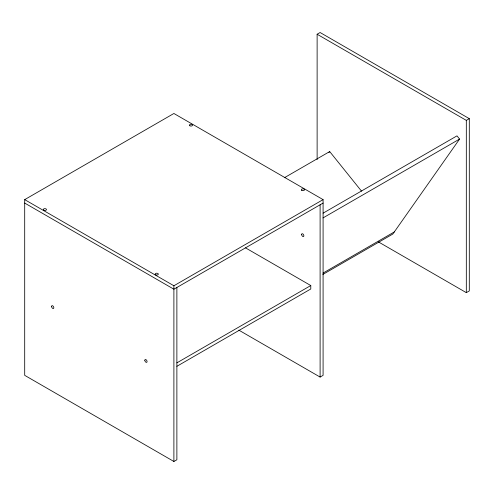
<?xml version="1.0" encoding="UTF-8"?>
<svg xmlns="http://www.w3.org/2000/svg" width="494" height="494" viewBox="0 0 494 494"><rect width="100%" height="100%" fill="white"/><g stroke="black" fill="none" stroke-linecap="round" stroke-linejoin="round"><path stroke-width="0.74" d="M328.955 152.627L329.702 151.565L361.522 191.153M323.088 213.167L456.993 135.856L459.574 139.073L392.81 234.057L322.866 274.442M176.877 287.483L176.877 459.76L173.894 461.482L24.7 375.347L24.7 199.625L173.894 113.484L323.088 199.625L323.088 375.347L320.106 377.07L238.849 330.153M317.123 159.605L317.123 34.24L320.106 32.518L469.3 118.653L469.3 290.929L466.317 292.652L378.398 241.893M284.402 177.723L329.702 151.565M24.7 199.625L173.894 285.76L323.088 199.625M323.088 203.071L173.894 289.206L24.7 203.071M317.123 34.24L466.317 120.375L469.3 118.653M323.008 217.922L459.574 139.073M323.02 273.089L394.305 231.933M176.883 362.855L310.782 285.544L310.782 288.99L176.883 366.301M245.506 247.858L310.782 285.544M466.317 120.375L466.317 292.652M320.106 204.794L320.106 377.07M173.894 285.76L173.894 461.482M301.63 234.527A1.581 0.914 60 0 0 303.328 236.589A1.581 0.914 60 0 0 303.285 234.323A1.581 0.914 60 0 0 301.63 234.527M144.828 360.311A1.581 0.914 60 0 0 146.527 362.368A1.581 0.914 60 0 0 146.483 360.107A1.581 0.914 60 0 0 144.828 360.311M51.58 306.478A1.581 0.914 60 0 0 53.278 308.534A1.581 0.914 60 0 0 53.235 306.274A1.581 0.914 60 0 0 51.58 306.478M189.931 125.803A1.581 0.914 0 0 0 192.555 125.34A1.581 0.914 0 0 0 190.554 124.266A1.581 0.914 0 0 0 189.931 125.803M301.828 190.406A1.581 0.914 0 0 0 304.452 189.949A1.581 0.914 0 0 0 302.452 188.869A1.581 0.914 0 0 0 301.828 190.406M155.659 274.8A1.581 0.914 0 0 0 158.278 274.337A1.581 0.914 0 0 0 156.277 273.256A1.581 0.914 0 0 0 155.659 274.8M43.799 210.216A1.581 0.914 0 0 0 46.424 209.759A1.581 0.914 0 0 0 44.417 208.678A1.581 0.914 0 0 0 43.799 210.216"/></g></svg>
